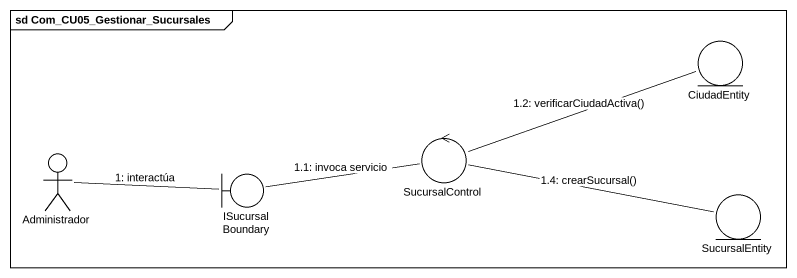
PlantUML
@startuml
mainframe sd Com_CU05_Gestionar_Sucursales
entity CiudadEntity
actor Administrador
control SucursalControl
boundary ISucursalBoundary
entity SucursalEntity
Administrador -right- ISucursalBoundary : 1: interactúa
SucursalControl -right- CiudadEntity : 1.2: verificarCiudadActiva()
SucursalControl -right- SucursalEntity : 1.4: crearSucursal()
ISucursalBoundary -right- SucursalControl : 1.1: invoca servicio
@enduml
